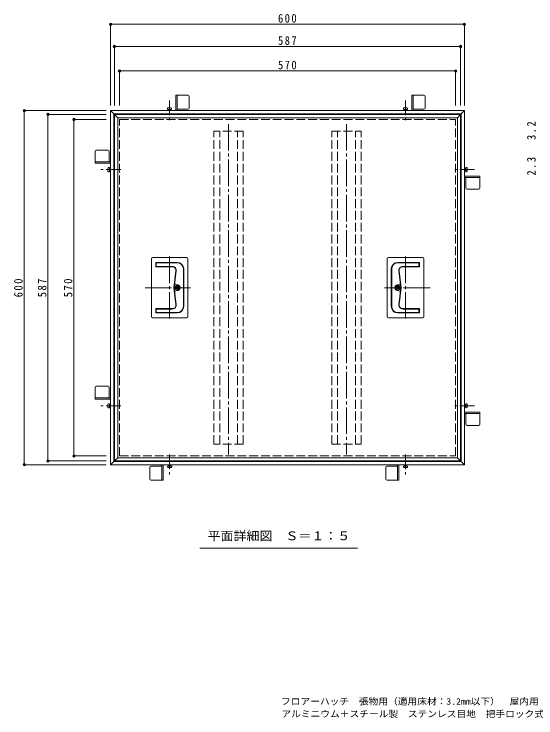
# Model space of a CAD drawing. Units: millimetres, scale not verified, with parts at other scales. Extents: x -349 to 362, y -274 to 203.
# Drawn here: x -348.8 to 5.2, y -273.6 to 203.4 of the extents above; entities that cross this region are included whole.
import ezdxf
from ezdxf.enums import TextEntityAlignment as Align

# ---------------------------------------------------------------- set-up
doc = ezdxf.new("R2010")
doc.units = ezdxf.units.MM
doc.header["$LTSCALE"] = 2
doc.header["$PDMODE"] = 32
doc.header["$PDSIZE"] = 1.6
for name, pattern in [('CHAIN1', [8, 5, -1, 1, -1]), ('CHAIN2', [12, 9, -1, 1, -1]), ('DASHED3', [4, 3, -1])]:
    doc.linetypes.add(name, pattern=pattern)
for name, color, linetype, lineweight in [('0-1_躯体', 2, 'Continuous', 9), ('0-2_仕上', 3, 'Continuous', 9), ('0-4_その他', 7, 'Continuous', 9), ('D-4', 7, 'Continuous', 9)]:
    doc.layers.add(name, color=color, linetype=linetype, lineweight=lineweight)
doc.layers.add('F-5_F-5ﾚｲﾔ', color=7, linetype='Continuous')
doc.styles.add('ＭＳ ゴシック', font='')
doc.styles.get('ＭＳ ゴシック').set_extended_font_data('MS Gothic')

msp = doc.modelspace()

# ---------------------------------------------------------------- linework, layer by layer
at = {"layer": '0-1_躯体'}
for p, q in [((-230.87, 148.539), (-238.99, 148.539)), ((-238.99, 148.539), (-238.99, 137.979)), ((-238.07, 148.539), (-238.07, 137.979)), ((-70.77, 148.539), (-78.89, 148.539)), ((-78.89, 148.539), (-78.89, 137.979)), ((-77.97, 148.539), (-77.97, 137.979)), ((-230.07, 139.739), (-230.07, 147.739)), ((-69.97, 139.739), (-69.97, 147.739)), ((-244.79, 139.379), (-244.79, 138.859)), ((-242.51, 139.899), (-244.27, 139.899)), ((-244.19, 137.979), (-244.19, 138.859)), ((-243.99, 137.979), (-243.99, 138.859)), ((-242.79, 138.859), (-242.79, 137.979)), ((-242.59, 138.859), (-242.59, 137.979)), ((-230.87, 138.939), (-238.07, 138.939)), ((-84.69, 139.379), (-84.69, 138.859)), ((-82.41, 139.899), (-84.17, 139.899)), ((-84.09, 137.979), (-84.09, 138.859)), ((-83.89, 137.979), (-83.89, 138.859)), ((-82.69, 138.859), (-82.69, 137.979)), ((-82.49, 138.859), (-82.49, 137.979)), ((-70.77, 138.939), (-77.97, 138.939)), ((-283.29, 137.979), (-281.09, 135.779)), ((-283.29, 137.979), (-43.29, 137.979)), ((-283.29, -102.021), (-283.29, 137.979)), ((-281.09, -99.821), (-281.09, 135.779)), ((-281.09, 135.779), (-45.49, 135.779)), ((-43.29, 137.979), (-45.49, 135.779)), ((-293.85, 110.499), (-293.85, 102.379)), ((-285.05, 111.299), (-293.05, 111.299)), ((-284.25, 110.499), (-284.25, 103.299)), ((-293.85, 103.299), (-283.29, 103.299)), ((-293.85, 102.379), (-283.29, 102.379)), ((-285.21, 98.859), (-285.21, 97.099)), ((-284.69, 96.579), (-284.17, 96.579)), ((-284.17, 98.779), (-283.29, 98.779)), ((-284.17, 98.579), (-283.29, 98.579)), ((-283.29, 97.379), (-284.17, 97.379)), ((-283.29, 97.179), (-284.17, 97.179)), ((-43.29, 98.779), (-42.41, 98.779)), ((-43.29, 98.579), (-42.41, 98.579)), ((-42.41, 97.379), (-43.29, 97.379)), ((-42.41, 97.179), (-43.29, 97.179)), ((-41.89, 99.379), (-42.41, 99.379)), ((-41.37, 97.099), (-41.37, 98.859)), ((-32.73, 93.579), (-43.29, 93.579)), ((-32.73, 92.659), (-43.29, 92.659)), ((-42.33, 85.459), (-42.33, 92.659)), ((-32.73, 85.459), (-32.73, 93.579)), ((-41.53, 84.659), (-33.53, 84.659)), ((-293.85, -49.501), (-293.85, -57.621)), ((-285.05, -48.701), (-293.05, -48.701)), ((-284.25, -49.501), (-284.25, -56.701)), ((-293.85, -56.701), (-283.29, -56.701)), ((-293.85, -57.621), (-283.29, -57.621)), ((-285.21, -61.141), (-285.21, -62.901)), ((-284.17, -61.221), (-283.29, -61.221)), ((-284.17, -61.421), (-283.29, -61.421)), ((-43.29, -61.221), (-42.41, -61.221)), ((-43.29, -61.421), (-42.41, -61.421)), ((-41.89, -60.621), (-42.41, -60.621)), ((-41.37, -62.901), (-41.37, -61.141)), ((-284.69, -63.421), (-284.17, -63.421)), ((-283.29, -62.621), (-284.17, -62.621)), ((-283.29, -62.821), (-284.17, -62.821)), ((-42.41, -62.621), (-43.29, -62.621)), ((-42.41, -62.821), (-43.29, -62.821)), ((-32.73, -66.421), (-43.29, -66.421)), ((-32.73, -74.541), (-32.73, -66.421)), ((-32.73, -67.341), (-43.29, -67.341)), ((-42.33, -74.541), (-42.33, -67.341)), ((-41.53, -75.341), (-33.53, -75.341)), ((-283.29, -102.021), (-281.09, -99.821)), ((-43.29, -102.021), (-45.49, -99.821)), ((-256.61, -103.781), (-256.61, -111.781)), ((-255.81, -102.981), (-248.61, -102.981)), ((-248.61, -112.581), (-248.61, -102.021)), ((-247.69, -112.581), (-247.69, -102.021)), ((-244.17, -103.941), (-242.41, -103.941)), ((-244.09, -102.901), (-244.09, -102.021)), ((-243.89, -102.901), (-243.89, -102.021)), ((-242.69, -102.021), (-242.69, -102.901)), ((-242.49, -102.021), (-242.49, -102.901)), ((-241.89, -103.421), (-241.89, -102.901)), ((-96.61, -103.781), (-96.61, -111.781)), ((-95.81, -102.981), (-88.61, -102.981)), ((-88.61, -112.581), (-88.61, -102.021)), ((-87.69, -112.581), (-87.69, -102.021)), ((-84.17, -103.941), (-82.41, -103.941)), ((-84.09, -102.901), (-84.09, -102.021)), ((-83.89, -102.901), (-83.89, -102.021)), ((-82.69, -102.021), (-82.69, -102.901)), ((-82.49, -102.021), (-82.49, -102.901)), ((-81.89, -103.421), (-81.89, -102.901)), ((-255.81, -112.581), (-247.69, -112.581)), ((-95.81, -112.581), (-87.69, -112.581))]:
    msp.add_line(p, q, dxfattribs=at)
at = {"layer": '0-1_躯体', "linetype": 'CHAIN1'}
for p, q in [((-243.29, 144.892), (-243.29, 131.408)), ((-83.29, 144.892), (-83.29, 131.408)), ((-276.377, 97.979), (-289.861, 97.979)), ((-36.377, 97.979), (-49.861, 97.979)), ((-276.377, -62.021), (-289.861, -62.021)), ((-36.377, -62.021), (-49.861, -62.021)), ((-243.29, -95.108), (-243.29, -108.592)), ((-83.29, -95.108), (-83.29, -108.592))]:
    msp.add_line(p, q, dxfattribs=at)
at = {"layer": '0-1_躯体', "linetype": 'DASHED3'}
for p, q in [((-277.29, 131.979), (-49.29, 131.979)), ((-277.29, -96.021), (-277.29, 131.979)), ((-49.29, -96.021), (-49.29, 131.979)), ((-277.29, -96.021), (-49.29, -96.021))]:
    msp.add_line(p, q, dxfattribs=at)
at = {"layer": '0-1_躯体'}
for points in [[(-244.79, 138.859), (-241.99, 138.859), (-241.99, 139.379)], [(-84.69, 138.859), (-81.89, 138.859), (-81.89, 139.379)], [(-283.29, -102.021), (-43.29, -102.021), (-43.29, 137.979)], [(-281.09, -99.821), (-45.49, -99.821), (-45.49, 135.779)], [(-284.17, 96.579), (-284.17, 99.379), (-284.69, 99.379)], [(-42.41, 99.379), (-42.41, 96.579), (-41.89, 96.579)], [(-284.17, -63.421), (-284.17, -60.621), (-284.69, -60.621)], [(-42.41, -60.621), (-42.41, -63.421), (-41.89, -63.421)], [(-241.89, -102.901), (-244.69, -102.901), (-244.69, -103.421)], [(-81.89, -102.901), (-84.69, -102.901), (-84.69, -103.421)]]:
    msp.add_lwpolyline(points, dxfattribs=at)
for centre, radius, start, end in [((-230.87, 147.739), 0.8, 0, 90), ((-70.77, 147.739), 0.8, 0, 90), ((-244.27, 139.379), 0.52, 89.99194, 180.00269), ((-242.51, 139.379), 0.52, 359.99931, 88.65263), ((-230.87, 139.739), 0.8, 270, 0), ((-84.17, 139.379), 0.52, 89.99194, 180.00269), ((-82.41, 139.379), 0.52, 359.99931, 88.65263), ((-70.77, 139.739), 0.8, 270, 0), ((-293.05, 110.499), 0.8, 90, 180), ((-285.05, 110.499), 0.8, 0, 90), ((-284.69, 98.859), 0.52, 89.99931, 178.65263), ((-284.69, 97.099), 0.52, 179.99194, 270.00269), ((-41.89, 98.859), 0.52, 359.99194, 90.00269), ((-41.89, 97.099), 0.52, 269.99931, 358.65263), ((-41.53, 85.459), 0.8, 180, 270), ((-33.53, 85.459), 0.8, 270, 0), ((-293.05, -49.501), 0.8, 90, 180), ((-285.05, -49.501), 0.8, 0, 90), ((-284.69, -61.141), 0.52, 89.99931, 178.65263), ((-41.89, -61.141), 0.52, 359.99194, 90.00269), ((-284.69, -62.901), 0.52, 179.99194, 270.00269), ((-41.89, -62.901), 0.52, 269.99931, 358.65263), ((-41.53, -74.541), 0.8, 180, 270), ((-33.53, -74.541), 0.8, 270, 0), ((-255.81, -103.781), 0.8, 90, 180), ((-244.17, -103.421), 0.52, 179.99931, 268.65263), ((-242.41, -103.421), 0.52, 269.99194, 0.00269), ((-95.81, -103.781), 0.8, 90, 180), ((-84.17, -103.421), 0.52, 179.99931, 268.65263), ((-82.41, -103.421), 0.52, 269.99194, 0.00269), ((-255.81, -111.781), 0.8, 180, 270), ((-95.81, -111.781), 0.8, 180, 270)]:
    msp.add_arc(centre, radius, start, end, dxfattribs=at)
at = {"layer": '0-2_仕上'}
for p, q in [((-280.69, 135.379), (-278.49, 133.179)), ((-280.69, -99.421), (-280.69, 135.379)), ((-280.69, 135.379), (-45.89, 135.379)), ((-45.89, 135.379), (-48.09, 133.179)), ((-278.49, -97.221), (-278.49, 133.179)), ((-278.49, 133.179), (-48.09, 133.179)), ((-254.89, 38.379), (-231.69, 38.379)), ((-71.69, 38.379), (-94.89, 38.379)), ((-255.69, 37.579), (-255.69, -1.621)), ((-252.73, 35.099), (-238.09, 35.099)), ((-252.73, 35.099), (-252.73, 32.139)), ((-252.45, 34.819), (-252.45, 32.419)), ((-252.45, 34.819), (-238.09, 34.819)), ((-230.89, 37.579), (-230.89, -1.621)), ((-95.69, 37.579), (-95.69, -1.621)), ((-73.85, 35.099), (-88.49, 35.099)), ((-74.13, 34.819), (-88.49, 34.819)), ((-74.13, 34.819), (-74.13, 32.419)), ((-73.85, 35.099), (-73.85, 32.139)), ((-70.89, 37.579), (-70.89, -1.621)), ((-252.73, 32.139), (-241.414, 32.139)), ((-252.45, 32.419), (-241.414, 32.419)), ((-239.034, 29.436), (-240.49, 17.979)), ((-238.756, 29.401), (-240.208, 17.979)), ((-233.97, 30.699), (-233.97, 5.259)), ((-233.69, 30.699), (-233.69, 5.259)), ((-92.89, 30.699), (-92.89, 5.259)), ((-92.61, 30.699), (-92.61, 5.259)), ((-87.824, 29.401), (-86.372, 17.979)), ((-87.546, 29.436), (-86.09, 17.979)), ((-74.13, 32.419), (-85.166, 32.419)), ((-73.85, 32.139), (-85.166, 32.139)), ((-238.591, 19.979), (-238.09, 19.979)), ((-87.989, 19.979), (-88.49, 19.979)), ((-239.034, 6.522), (-240.49, 17.979)), ((-238.756, 6.557), (-240.208, 17.979)), ((-238.744, 18.109), (-238.837, 18.176)), ((-238.744, 17.85), (-238.837, 17.782)), ((-238.591, 15.979), (-238.09, 15.979)), ((-238.415, 18.562), (-238.508, 18.629)), ((-238.415, 17.397), (-238.508, 17.329)), ((-238.169, 18.642), (-238.134, 18.75)), ((-238.169, 17.317), (-238.134, 17.208)), ((-237.637, 18.469), (-237.601, 18.577)), ((-237.637, 17.49), (-237.601, 17.381)), ((-237.484, 18.259), (-237.37, 18.259)), ((-237.484, 17.699), (-237.37, 17.699)), ((-89.096, 18.259), (-89.21, 18.259)), ((-89.096, 17.699), (-89.21, 17.699)), ((-88.943, 18.469), (-88.979, 18.577)), ((-88.943, 17.49), (-88.979, 17.381)), ((-87.989, 15.979), (-88.49, 15.979)), ((-88.411, 18.642), (-88.446, 18.75)), ((-88.411, 17.317), (-88.446, 17.208)), ((-88.165, 18.562), (-88.072, 18.629)), ((-88.165, 17.397), (-88.072, 17.329)), ((-87.835, 18.109), (-87.743, 18.176)), ((-87.835, 17.85), (-87.743, 17.782)), ((-87.824, 6.557), (-86.372, 17.979)), ((-87.546, 6.522), (-86.09, 17.979)), ((-252.73, 0.859), (-238.09, 0.859)), ((-252.45, 1.139), (-238.09, 1.139)), ((-74.13, 1.139), (-88.49, 1.139)), ((-73.85, 0.859), (-88.49, 0.859)), ((-231.69, -2.421), (-254.89, -2.421)), ((-94.89, -2.421), (-71.69, -2.421)), ((-280.69, -99.421), (-278.49, -97.221)), ((-45.89, -99.421), (-48.09, -97.221))]:
    msp.add_line(p, q, dxfattribs=at)
at = {"layer": '0-2_仕上', "linetype": 'CHAIN2'}
for p, q in [((-203.29, 128.868), (-203.29, -95.02)), ((-123.29, 128.868), (-123.29, -95.02)), ((-243.29, 39.048), (-243.29, -4.003)), ((-83.29, 39.048), (-83.29, -4.003)), ((-259.963, 17.979), (-229.074, 17.979)), ((-66.617, 17.979), (-97.506, 17.979))]:
    msp.add_line(p, q, dxfattribs=at)
at = {"layer": '0-2_仕上', "linetype": 'DASHED3'}
for p, q in [((-193.29, 123.979), (-213.29, 123.979)), ((-213.29, -88.021), (-213.29, 123.979)), ((-209.29, -88.021), (-209.29, 123.979)), ((-197.29, -88.021), (-197.29, 123.979)), ((-193.29, -88.021), (-193.29, 123.979)), ((-133.29, 123.979), (-113.29, 123.979)), ((-133.29, -88.021), (-133.29, 123.979)), ((-129.29, -88.021), (-129.29, 123.979)), ((-117.29, -88.021), (-117.29, 123.979)), ((-113.29, -88.021), (-113.29, 123.979)), ((-193.29, -88.021), (-213.29, -88.021)), ((-133.29, -88.021), (-113.29, -88.021))]:
    msp.add_line(p, q, dxfattribs=at)
at = {"layer": '0-2_仕上'}
for points in [[(-280.69, -99.421), (-45.89, -99.421), (-45.89, 135.379)], [(-278.49, -97.221), (-48.09, -97.221), (-48.09, 133.179)], [(-252.73, 0.859), (-252.73, 3.819), (-241.414, 3.819)], [(-252.45, 1.139), (-252.45, 3.539), (-241.414, 3.539)], [(-73.85, 0.859), (-73.85, 3.819), (-85.166, 3.819)], [(-74.13, 1.139), (-74.13, 3.539), (-85.166, 3.539)]]:
    msp.add_lwpolyline(points, dxfattribs=at)
for centre in [(-238.09, 17.979), (-88.49, 17.979)]:
    msp.add_circle(centre, 1.6, dxfattribs=at)
for centre, radius, start, end in [((-254.89, 37.579), 0.8, 90, 180), ((-231.69, 37.579), 0.8, 0, 90), ((-94.89, 37.579), 0.8, 90, 180), ((-71.69, 37.579), 0.8, 0, 90), ((-238.09, 30.699), 4.4, 0, 90), ((-238.09, 30.699), 4.12, 0, 89.99998), ((-88.49, 30.699), 4.4, 90, 180), ((-88.49, 30.699), 4.12, 90.00002, 180), ((-241.414, 29.739), 2.68, 352.75548, 89.99998), ((-241.414, 29.739), 2.4, 352.75548, 90), ((-85.166, 29.739), 2.68, 90.00002, 187.24452), ((-85.166, 29.739), 2.4, 90, 187.24452), ((-238.591, 21.179), 1.2, 172.75548, 270), ((-238.09, 17.979), 2, 269.99998, 90), ((-88.49, 17.979), 2, 90, 270.00002), ((-87.989, 21.179), 1.2, 270, 7.24452), ((-238.591, 14.779), 1.2, 90, 187.24451), ((-238.672, 18.402), 0.28, 54, 234), ((-238.672, 17.556), 0.28, 126, 306), ((-238.839, 17.979), 0.16, 306, 54), ((-238.321, 18.691), 0.16, 234, 342), ((-238.321, 17.267), 0.16, 18, 126), ((-237.867, 18.664), 0.28, 342, 162), ((-237.867, 17.294), 0.28, 198, 18), ((-237.484, 18.419), 0.16, 162, 270), ((-237.484, 17.539), 0.16, 91.14684, 198), ((-237.37, 17.979), 0.28, 270, 90), ((-89.21, 17.979), 0.28, 90, 270), ((-89.096, 18.419), 0.16, 270, 18), ((-89.096, 17.539), 0.16, 342, 88.85316), ((-88.713, 18.664), 0.28, 18, 198), ((-88.713, 17.294), 0.28, 162, 342), ((-88.259, 18.691), 0.16, 198, 306), ((-88.259, 17.267), 0.16, 54, 162), ((-87.908, 18.402), 0.28, 306, 126), ((-87.908, 17.556), 0.28, 234, 54), ((-87.989, 14.779), 1.2, 352.75549, 90), ((-87.741, 17.979), 0.16, 126, 234), ((-241.414, 6.219), 2.68, 270, 7.24451), ((-241.414, 6.219), 2.4, 270, 7.24451), ((-238.09, 5.259), 4.12, 270, 0), ((-238.09, 5.259), 4.4, 270, 0), ((-88.49, 5.259), 4.4, 180, 270), ((-88.49, 5.259), 4.12, 180, 270), ((-85.166, 6.219), 2.68, 172.75549, 270), ((-85.166, 6.219), 2.4, 172.75549, 270), ((-254.89, -1.621), 0.8, 180, 270), ((-231.69, -1.621), 0.8, 270, 0), ((-94.89, -1.621), 0.8, 180, 270), ((-71.69, -1.621), 0.8, 270, 0)]:
    msp.add_arc(centre, radius, start, end, dxfattribs=at)
at = {"layer": '0-4_その他'}
for p, q in [((-283.29, 141.373), (-283.29, 197.133)), ((-283.29, 196.533), (-43.29, 196.533)), ((-43.29, 141.373), (-43.29, 197.133)), ((-280.69, 141.373), (-280.69, 182.044)), ((-280.69, 181.444), (-45.89, 181.444)), ((-45.89, 141.373), (-45.89, 182.044)), ((-277.29, 141.373), (-277.29, 165.515)), ((-277.29, 164.915), (-49.29, 164.915)), ((-49.29, 141.373), (-49.29, 165.515)), ((-286.263, 137.979), (-342.53, 137.979)), ((-341.93, -102.021), (-341.93, 137.979)), ((-286.263, 135.379), (-326.428, 135.379)), ((-325.828, -99.421), (-325.828, 135.379)), ((-286.263, 131.979), (-308.796, 131.979)), ((-308.196, -96.021), (-308.196, 131.979)), ((-286.263, -99.421), (-326.428, -99.421)), ((-286.263, -96.021), (-308.796, -96.021)), ((-286.263, -102.021), (-342.53, -102.021)), ((-115.781, -158.458), (-222.799, -158.458))]:
    msp.add_line(p, q, dxfattribs=at)
for p in [(-283.29, 196.533), (-43.29, 196.533), (-280.69, 181.444), (-45.89, 181.444), (-277.29, 164.915), (-49.29, 164.915), (-341.93, 137.979), (-325.828, 135.379), (-308.196, 131.979), (-308.196, -96.021), (-325.828, -99.421), (-341.93, -102.021)]:
    msp.add_point(p, dxfattribs=at)

# ---------------------------------------------------------------- texts
at = {"layer": '0-4_その他', "color": 2, "style": 'ＭＳ ゴシック', "width": 1.1}
msp.add_text('平面詳細図\u3000Ｓ＝１：５', height=5.865, dxfattribs=at).set_placement((-217.543, -154.974), align=Align.BOTTOM_LEFT)
at = {"layer": '0-4_その他', "color": 2, "char_height": 5.865, "attachment_point": 7, "style": 'ＭＳ ゴシック'}
for s, insert in [('\\T1.27;\\W0.9;600', (-169.79, 197.533)), ('\\T1.27;\\W0.9;587', (-169.79, 182.444)), ('\\T1.27;\\W0.9;570', (-169.79, 165.915))]:
    msp.add_mtext(s, dxfattribs=dict(at, insert=insert))
at = {"layer": '0-4_その他', "color": 2, "char_height": 5.865, "attachment_point": 7, "rotation": 90, "style": 'ＭＳ ゴシック'}
for s, insert in [('\\T1.27;\\W0.9;600', (-342.93, 11.479)), ('\\T1.27;\\W0.9;587', (-326.828, 11.479)), ('\\T1.27;\\W0.9;570', (-309.196, 11.479))]:
    msp.add_mtext(s, dxfattribs=dict(at, insert=insert))
at = {"layer": 'D-4', "color": 2, "char_height": 5.865, "attachment_point": 7, "rotation": 90, "style": 'ＭＳ ゴシック'}
for s, insert in [('\\T1.27;\\W0.9;3.2', (5.131, 118.047)), ('\\T1.27;\\W0.9;2.3', (5.131, 93.942))]:
    msp.add_mtext(s, dxfattribs=dict(at, insert=insert))
at = {"layer": 'F-5_F-5ﾚｲﾔ', "style": 'ＭＳ ゴシック', "width": 1.1}
for s, p in [('フロアーハッチ\u3000張物用（適用床材：3.2mm以下）\u3000屋内用\u3000一般形', (-167.72, -265.956)), ('アルミニウム＋スチール製\u3000ステンレス目地\u3000把手ロック式\u3000ＭＡＥＳ－Ｐ－６００', (-167.466, -274.434))]:
    msp.add_text(s, height=4.399, dxfattribs=at).set_placement(p, align=Align.BOTTOM_LEFT)

doc.saveas('drawing.dxf')
